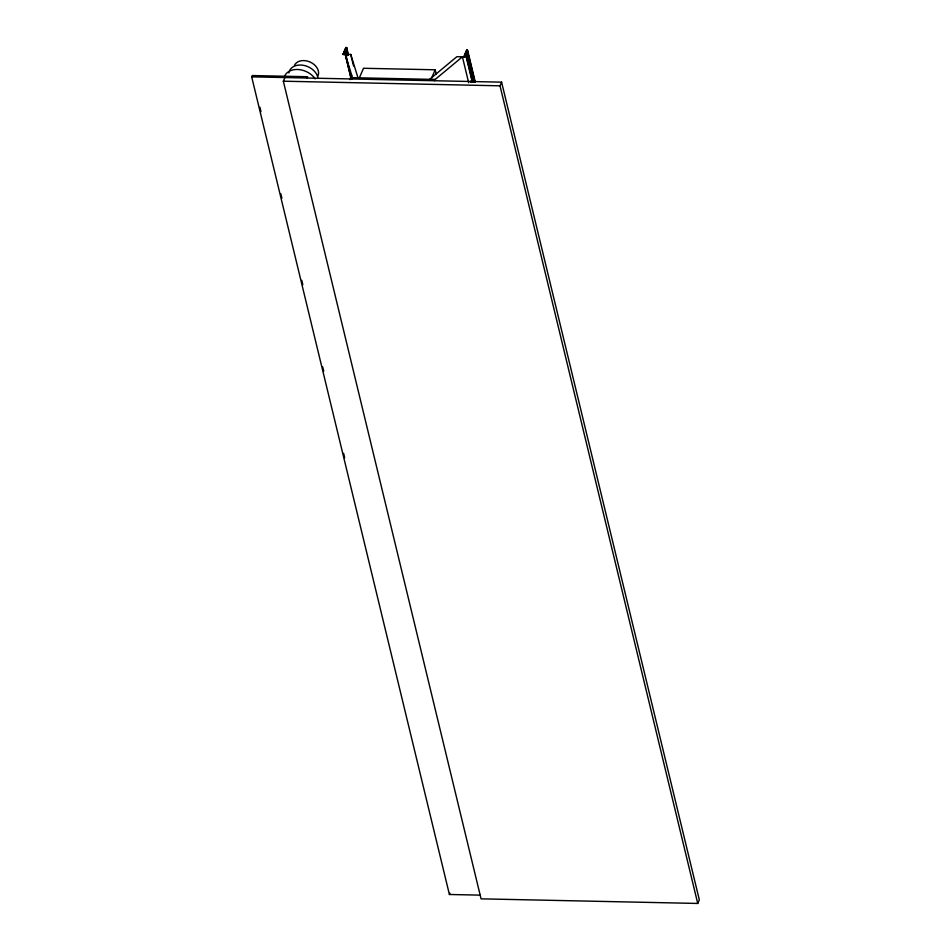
<?xml version="1.0" encoding="UTF-8"?>
<svg xmlns="http://www.w3.org/2000/svg" width="951" height="951" viewBox="0 0 951 951"><rect width="100%" height="100%" fill="white"/><g stroke="black" fill="none" stroke-linecap="round" stroke-linejoin="round"><path stroke-width="1.43" d="M480.017 895.129L449.407 894.487L251.682 76.841L252.253 75.545L307.649 76.734L307.078 78.018M251.682 76.841L501.593 82.166L699.318 899.812L697.737 903.45L481.063 898.838L283.339 81.192L284.92 77.554M343.121 54.54L345.819 47.55L346.663 47.574L343.121 54.54L345.926 47.562M343.739 54.552L346.437 47.562L348.197 55.277M349.944 79.111L351.632 75.224M350.063 79.622L351.192 77.031M351.894 78.981L352.452 77.685L345.213 54.326L350.753 54.445L357.992 77.804M359.109 78.41L363.52 68.27L435.178 69.792L436.224 74.119M430.755 79.943L435.178 69.792M434.619 80.74L435.189 79.444L462.412 56.822L468.688 82.785M474.276 82.345L466.608 50.629L467.452 50.653L464.635 57.131L463.898 56.596L466.703 50.13L467.547 50.153L475.227 81.881M465.586 52.971L466.323 52.983L465.586 52.971L472.552 81.81M466.608 50.629L474.49 81.857M464.017 57.108L466.703 50.13M464.635 57.131L467.321 50.141L475.013 82.368M470.828 81.679L473.705 76.52L471.446 81.691M470.959 82.19L472.647 78.303M471.577 82.202L473.824 77.031L473.087 76.496M697.737 903.45L500.012 85.816L501.593 82.166M449.407 894.487L449.966 893.191M429.65 79.325L456.872 56.703L462.412 56.822M346.556 48.073L345.712 48.049L347.46 55.253M343.002 54.029L343.62 54.041M463.898 56.596L464.504 56.62M352.452 77.685L435.189 79.444M283.339 81.192L500.012 85.816M466.323 52.983L473.301 81.822M466.109 53.47L473.087 82.309M465.717 54.896L472.35 82.297M350.753 54.445L353.546 65.976M346.663 47.574L348.411 54.789M346.616 50.451L347.662 54.766M346.473 54.742L345.427 50.415L344.69 50.391L351.311 77.792M346.616 56.668L345.213 50.89L344.476 50.878L351.109 78.279M345.213 54.326L351.145 78.838M259.92 107.273L260.966 111.6M280.842 193.79L281.888 198.117M301.764 280.319L302.81 284.646M322.686 366.836L323.732 371.163M343.608 453.365L344.654 457.693M294.43 65.393A12.886 9.486 23.5 0 1 310.145 62.053A12.886 9.486 23.5 0 1 317.931 75.937M288.842 72.977A15.252 11.234 23.5 0 1 302.834 65.215A15.252 11.234 23.5 0 1 317.836 77.293M284.599 76.08A17.629 12.981 23.5 0 1 298.792 69.554A17.629 12.981 23.5 0 1 315.173 78.874"/></g></svg>
